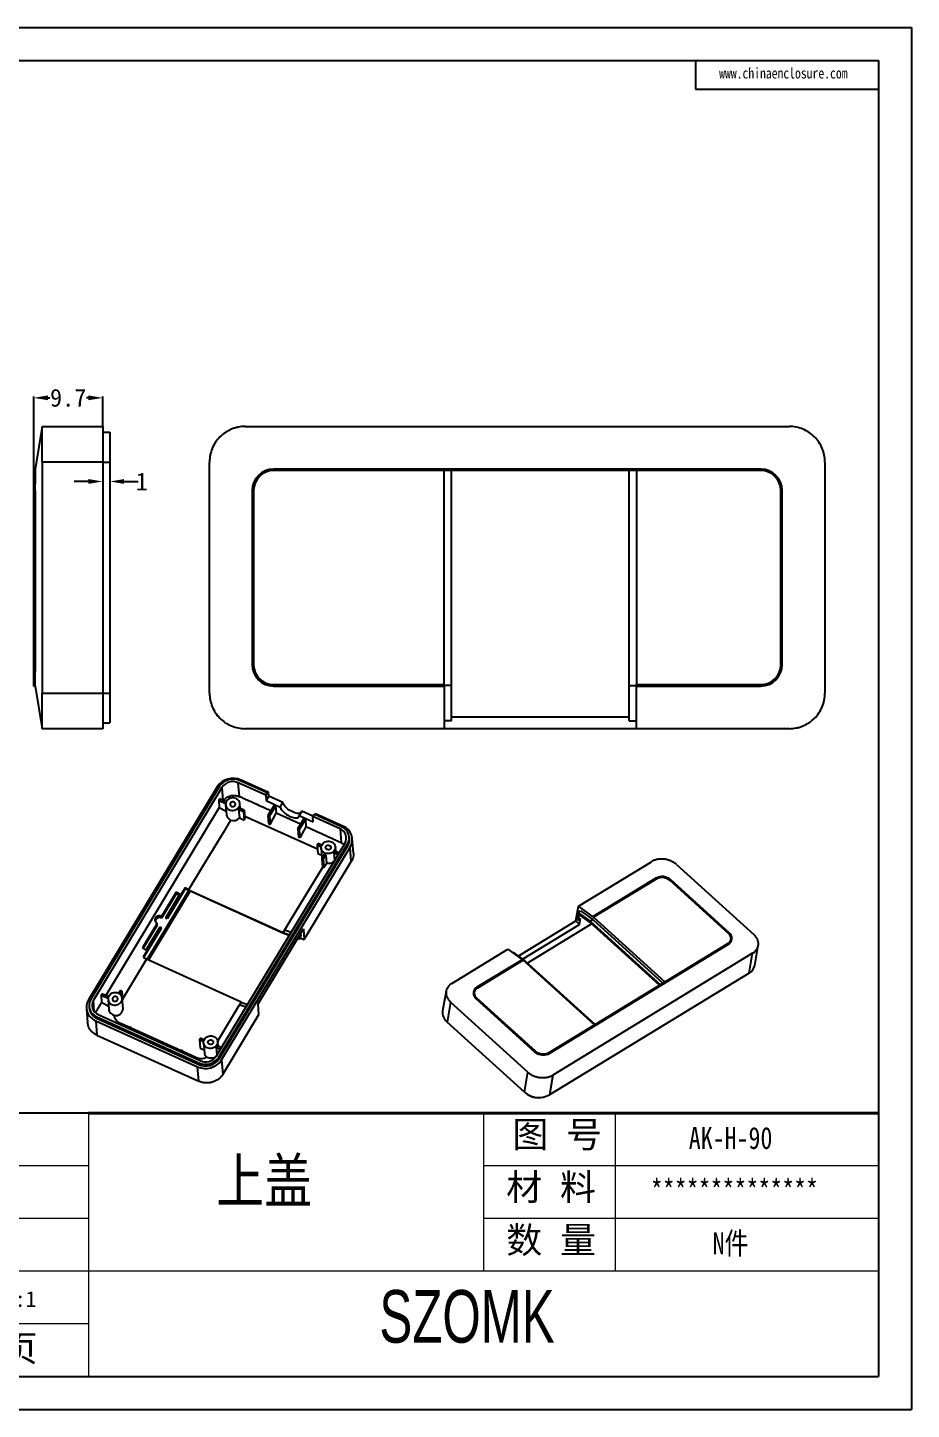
# Model space of a CAD drawing. Header units: millimetres. Extents: x -1995 to -1200, y 2406 to 2601.
# Drawn here: x -1537.9 to -1413.7, y 2406.4 to 2600.7 of the extents above; entities that cross this region are included whole.
import ezdxf

# ---------------------------------------------------------------- set-up
doc = ezdxf.new("R2010")
doc.units = ezdxf.units.MM
doc.layers.add('文字', color=81, linetype='Continuous')
doc.layers.add('粗实线', color=7, linetype='Continuous', lineweight=30)
doc.layers.add('细实线', color=3, linetype='Continuous', lineweight=18)
doc.styles.add('宋体', font='', dxfattribs={"width": 0.8, "height": 3.5})
doc.styles.add('长仿宋', font='', dxfattribs={"width": 0.7, "height": 4})
doc.styles.get('宋体').set_extended_font_data('SimSun')
doc.styles.get('长仿宋').set_extended_font_data('SimSun')
doc.dimstyles.new('2.5', dxfattribs={"dimtxt": 2.5, "dimasz": 2, "dimexe": 0.18, "dimexo": 0.0625, "dimgap": 0.09, "dimtad": 0, "dimdsep": 46, "dimtxsty": 'Standard', "dimcen": 2, "dimclrd": 3, "dimclre": 3, "dimclrt": 256, "dimadec": 0, "dimazin": 2, "dimtfac": 1, "dimtofl": 0, "dimtmove": 0, "dimatfit": 3, "dimfxl": 0, "dimtolj": 1, "dimtzin": 0, "dimarcsym": 0})

# ---------------------------------------------------------------- blocks, each defined once
blk = doc.blocks.new('*D174')
at = {"color": 3, "lineweight": -2, "transparency": 16777216}
for p, q in [((-1537.1, 2538.65), (-1537.1, 2548.79)), ((-1535.1, 2548.61), (-1534.84, 2548.61)), ((-1529.4, 2548.61), (-1529.66, 2548.61)), ((-1527.4, 2544.65), (-1527.4, 2548.79))]:
    blk.add_line(p, q, dxfattribs=at)
at = {"color": 3, "transparency": 16777216}
for points in [[(-1535.1, 2548.95), (-1535.1, 2548.28), (-1537.1, 2548.61)], [(-1529.4, 2548.95), (-1529.4, 2548.28), (-1527.4, 2548.61)]]:
    blk.add_solid(points, dxfattribs=at)
at = {"layer": 'Defpoints', "color": 0, "transparency": 16777216}
for p in [(-1527.4, 2548.61), (-1527.4, 2544.59), (-1537.1, 2538.59)]:
    blk.add_point(p, dxfattribs=at)
at = {"transparency": 16777216, "insert": (-1532.25, 2548.61), "char_height": 2.5, "attachment_point": 5}
blk.add_mtext('\\A1;9.7', dxfattribs=at)
blk = doc.blocks.new('*D175')
at = {"color": 3, "lineweight": -2, "transparency": 16777216}
for p, q in [((-1529.4, 2536.85), (-1531.4, 2536.85)), ((-1527.4, 2536.94), (-1527.4, 2536.67)), ((-1526.4, 2536.94), (-1526.4, 2536.67)), ((-1524.4, 2536.85), (-1522.4, 2536.85))]:
    blk.add_line(p, q, dxfattribs=at)
at = {"color": 3, "transparency": 16777216}
for points in [[(-1529.4, 2537.19), (-1529.4, 2536.52), (-1527.4, 2536.85)], [(-1524.4, 2537.19), (-1524.4, 2536.52), (-1526.4, 2536.85)]]:
    blk.add_solid(points, dxfattribs=at)
at = {"layer": 'Defpoints', "color": 0, "transparency": 16777216}
for p in [(-1527.4, 2537.01), (-1526.4, 2537.01), (-1526.4, 2536.85)]:
    blk.add_point(p, dxfattribs=at)
at = {"transparency": 16777216, "insert": (-1521.89, 2536.85), "char_height": 2.5, "attachment_point": 5}
blk.add_mtext('\\A1;1', dxfattribs=at)

msp = doc.modelspace()

# ---------------------------------------------------------------- linework, layer by layer
for p, q in [((-1688.56, 2600.679), (-1413.732, 2600.679)), ((-1413.732, 2600.679), (-1413.732, 2406.357)), ((-1681.448, 2596.052), (-1418.359, 2596.052)), ((-1444.063, 2596.052), (-1444.063, 2592.036)), ((-1418.359, 2596.052), (-1418.359, 2410.983)), ((-1444.063, 2592.036), (-1418.359, 2592.036)), ((-1529.4, 2447.997), (-1584.921, 2447.997)), ((-1681.448, 2410.983), (-1418.359, 2410.983)), ((-1688.56, 2406.357), (-1413.732, 2406.357))]:
    msp.add_line(p, q)
at = {"color": 7, "linetype": 'Continuous', "lineweight": 25}
for p, q in [((-1535.896, 2544.586), (-1536.896, 2538.586)), ((-1535.896, 2544.586), (-1527.396, 2544.586)), ((-1527.396, 2544.586), (-1527.396, 2539.586)), ((-1527.396, 2543.786), (-1526.396, 2543.786)), ((-1526.396, 2543.786), (-1526.396, 2539.586)), ((-1507.379, 2544.586), (-1430.879, 2544.586)), ((-1537.096, 2535.586), (-1537.096, 2538.586)), ((-1537.096, 2538.586), (-1536.896, 2538.586)), ((-1536.896, 2538.586), (-1536.896, 2536.539)), ((-1535.896, 2539.586), (-1535.896, 2507.086)), ((-1527.396, 2539.586), (-1535.896, 2539.586)), ((-1527.396, 2539.586), (-1527.396, 2507.086)), ((-1527.396, 2539.586), (-1526.396, 2539.586)), ((-1526.396, 2539.586), (-1526.396, 2507.086)), ((-1512.379, 2507.086), (-1512.379, 2539.586)), ((-1434.879, 2538.586), (-1503.379, 2538.586)), ((-1434.879, 2538.386), (-1503.379, 2538.386)), ((-1479.379, 2508.286), (-1479.379, 2538.386)), ((-1478.379, 2508.177), (-1478.379, 2538.386)), ((-1453.379, 2508.177), (-1453.379, 2538.386)), ((-1452.379, 2538.386), (-1452.379, 2508.286)), ((-1425.879, 2539.586), (-1425.879, 2507.086)), ((-1537.096, 2511.086), (-1537.096, 2535.586)), ((-1537.096, 2535.586), (-1536.896, 2535.586)), ((-1536.896, 2535.586), (-1536.896, 2511.086)), ((-1506.379, 2535.586), (-1506.379, 2511.086)), ((-1506.179, 2535.586), (-1506.179, 2511.086)), ((-1432.079, 2511.086), (-1432.079, 2535.586)), ((-1431.879, 2511.086), (-1431.879, 2535.586)), ((-1537.096, 2511.086), (-1536.896, 2511.086)), ((-1537.096, 2508.086), (-1537.096, 2511.086)), ((-1536.896, 2511.086), (-1536.896, 2510.902)), ((-1536.896, 2510.902), (-1536.896, 2510.133)), ((-1537.096, 2508.086), (-1536.896, 2508.086)), ((-1536.896, 2508.086), (-1535.896, 2502.086)), ((-1535.896, 2507.086), (-1527.396, 2507.086)), ((-1527.396, 2507.086), (-1527.396, 2502.086)), ((-1527.396, 2507.086), (-1526.396, 2507.086)), ((-1526.396, 2507.086), (-1526.396, 2502.886)), ((-1503.379, 2508.286), (-1479.379, 2508.286)), ((-1503.379, 2508.086), (-1479.379, 2508.086)), ((-1479.379, 2508.286), (-1479.379, 2508.086)), ((-1478.379, 2508.177), (-1479.379, 2508.177)), ((-1479.379, 2508.084), (-1479.379, 2502.086)), ((-1478.379, 2503.186), (-1478.379, 2508.177)), ((-1453.379, 2508.177), (-1452.379, 2508.177)), ((-1453.379, 2503.186), (-1453.379, 2508.177)), ((-1452.379, 2508.286), (-1434.879, 2508.286)), ((-1452.379, 2508.086), (-1452.379, 2508.286)), ((-1452.379, 2508.086), (-1434.879, 2508.086)), ((-1452.379, 2502.086), (-1452.379, 2508.084)), ((-1527.396, 2502.886), (-1526.396, 2502.886)), ((-1478.379, 2503.186), (-1479.379, 2503.186)), ((-1453.379, 2503.686), (-1478.379, 2503.686)), ((-1453.379, 2503.186), (-1452.379, 2503.186)), ((-1527.396, 2502.086), (-1535.896, 2502.086)), ((-1479.379, 2502.086), (-1507.379, 2502.086)), ((-1452.379, 2502.086), (-1479.379, 2502.086)), ((-1430.879, 2502.086), (-1452.379, 2502.086)), ((-1511.326, 2493.901), (-1529.394, 2463.971)), ((-1510.993, 2493.98), (-1529.061, 2464.05)), ((-1510.64, 2493.821), (-1528.709, 2463.891)), ((-1504.488, 2492.728), (-1508.34, 2494.473)), ((-1508.184, 2492.529), (-1508.34, 2494.473)), ((-1504.299, 2493.041), (-1508.151, 2494.786)), ((-1504.091, 2493.115), (-1507.943, 2494.86)), ((-1510.979, 2492.204), (-1511.097, 2492.008)), ((-1511.097, 2492.008), (-1511.015, 2490.993)), ((-1511.097, 2492.008), (-1510.111, 2491.561)), ((-1510.045, 2491.781), (-1510.979, 2492.204)), ((-1510.117, 2491.387), (-1510.007, 2490.025)), ((-1508.07, 2490.886), (-1508.123, 2491.548)), ((-1504.488, 2492.728), (-1504.299, 2493.041)), ((-1504.488, 2492.728), (-1504.426, 2491.963)), ((-1504.426, 2491.963), (-1504.048, 2492.589)), ((-1504.426, 2491.963), (-1502.445, 2491.065)), ((-1504.28, 2492.802), (-1504.299, 2493.041)), ((-1504.091, 2493.115), (-1504.28, 2492.802)), ((-1503.312, 2491.297), (-1504.163, 2489.888)), ((-1504.048, 2492.589), (-1504.091, 2493.115)), ((-1502.067, 2491.691), (-1504.048, 2492.589)), ((-1503.092, 2491.197), (-1503.312, 2491.297)), ((-1502.445, 2491.065), (-1502.067, 2491.691)), ((-1511.015, 2490.993), (-1526.967, 2464.57)), ((-1511.015, 2490.993), (-1510.043, 2490.469)), ((-1508.286, 2490.735), (-1508.19, 2489.539)), ((-1508.286, 2490.735), (-1507.619, 2490.432)), ((-1508.19, 2489.539), (-1507.522, 2489.237)), ((-1507.501, 2490.628), (-1508.168, 2490.93)), ((-1507.619, 2490.432), (-1507.501, 2490.628)), ((-1507.619, 2490.432), (-1507.522, 2489.237)), ((-1507.522, 2489.237), (-1507.404, 2489.433)), ((-1507.501, 2490.628), (-1507.404, 2489.433)), ((-1497.222, 2485.128), (-1507.43, 2489.752)), ((-1504.163, 2489.888), (-1503.942, 2489.789)), ((-1504.163, 2489.888), (-1504.069, 2488.73)), ((-1503.942, 2489.789), (-1503.092, 2491.197)), ((-1503.942, 2489.789), (-1503.849, 2488.63)), ((-1503.849, 2488.63), (-1503.01, 2490.182)), ((-1503.092, 2491.197), (-1503.01, 2490.182)), ((-1499.593, 2488.634), (-1503.01, 2490.182)), ((-1499.98, 2487.994), (-1499.13, 2489.402)), ((-1499.426, 2490.495), (-1499.804, 2489.869)), ((-1499.804, 2489.869), (-1497.822, 2488.971)), ((-1498.909, 2489.302), (-1499.76, 2487.894)), ((-1497.855, 2489.783), (-1499.426, 2490.495)), ((-1499.13, 2489.402), (-1498.909, 2489.302)), ((-1498.909, 2489.302), (-1498.828, 2488.288)), ((-1497.695, 2490.049), (-1497.884, 2489.736)), ((-1494.031, 2487.991), (-1497.884, 2489.736)), ((-1497.822, 2488.971), (-1497.884, 2489.736)), ((-1493.842, 2488.304), (-1497.695, 2490.049)), ((-1497.566, 2489.991), (-1497.487, 2490.123)), ((-1493.634, 2488.378), (-1497.487, 2490.123)), ((-1509.417, 2489.226), (-1509.418, 2489.224)), ((-1504.069, 2488.73), (-1503.849, 2488.63)), ((-1499.98, 2487.994), (-1499.887, 2486.835)), ((-1499.76, 2487.894), (-1499.98, 2487.994)), ((-1499.76, 2487.894), (-1499.667, 2486.736)), ((-1498.828, 2488.288), (-1499.667, 2486.736)), ((-1494.031, 2487.991), (-1493.875, 2486.047)), ((-1511.406, 2456.053), (-1493.338, 2485.983)), ((-1511.054, 2455.893), (-1492.985, 2485.823)), ((-1511.035, 2455.654), (-1492.966, 2485.584)), ((-1510.683, 2455.495), (-1492.614, 2485.425)), ((-1499.667, 2486.736), (-1499.887, 2486.835)), ((-1497.154, 2485.941), (-1497.272, 2485.746)), ((-1497.272, 2485.746), (-1496.682, 2485.478)), ((-1497.272, 2485.746), (-1497.176, 2484.55)), ((-1496.617, 2485.698), (-1497.154, 2485.941)), ((-1494.641, 2484.803), (-1494.695, 2485.465)), ((-1492.966, 2485.584), (-1492.985, 2485.823)), ((-1492.722, 2486.59), (-1492.741, 2486.829)), ((-1492.45, 2483.392), (-1492.614, 2485.425)), ((-1492.16, 2484.59), (-1492.323, 2486.622)), ((-1497.176, 2484.55), (-1496.607, 2484.292)), ((-1496.688, 2485.304), (-1496.574, 2483.884)), ((-1496.251, 2484.419), (-1496.609, 2483.826)), ((-1496.609, 2483.826), (-1496.513, 2482.631)), ((-1496.609, 2483.826), (-1496.389, 2483.726)), ((-1496.389, 2483.726), (-1496.031, 2484.319)), ((-1496.389, 2483.726), (-1496.294, 2482.546)), ((-1496.031, 2484.319), (-1495.936, 2483.139)), ((-1494.773, 2483.605), (-1494.858, 2484.652)), ((-1494.858, 2484.652), (-1494.295, 2484.397)), ((-1494.177, 2484.593), (-1494.739, 2484.847)), ((-1499.064, 2472.438), (-1492.45, 2483.392)), ((-1496.513, 2482.631), (-1496.461, 2482.607)), ((-1496.461, 2482.607), (-1496.294, 2482.546)), ((-1496.294, 2482.546), (-1495.936, 2483.139)), ((-1460.535, 2477.114), (-1450.261, 2483.382)), ((-1446.753, 2482.985), (-1435.881, 2473.133)), ((-1515.825, 2479.714), (-1518.365, 2475.508)), ((-1515.323, 2479.443), (-1515.825, 2479.714)), ((-1515.825, 2479.714), (-1515.812, 2479.549)), ((-1449.651, 2481.062), (-1458.458, 2475.69)), ((-1449.596, 2480.936), (-1458.402, 2475.563)), ((-1449.584, 2481.001), (-1458.391, 2475.629)), ((-1449.584, 2481.001), (-1449.596, 2480.936)), ((-1447.62, 2480.779), (-1447.632, 2480.713)), ((-1439.436, 2473.286), (-1447.632, 2480.713)), ((-1439.424, 2473.352), (-1447.62, 2480.779)), ((-1439.35, 2473.397), (-1447.547, 2480.824)), ((-1521.134, 2469.62), (-1515.284, 2479.31)), ((-1520.967, 2469.544), (-1515.117, 2479.234)), ((-1517.081, 2479.095), (-1519.148, 2475.672)), ((-1517.063, 2478.87), (-1519.13, 2475.447)), ((-1515.812, 2479.549), (-1518.351, 2475.344)), ((-1516.549, 2478.808), (-1517.081, 2479.095)), ((-1517.081, 2479.095), (-1517.063, 2478.87)), ((-1516.63, 2478.674), (-1517.063, 2478.87)), ((-1515.284, 2479.31), (-1515.812, 2479.549)), ((-1515.323, 2479.443), (-1502.011, 2473.413)), ((-1501.984, 2473.285), (-1515.284, 2479.31)), ((-1519.148, 2475.672), (-1519.13, 2475.447)), ((-1460.905, 2475.044), (-1460.535, 2477.114)), ((-1460.757, 2475.308), (-1460.589, 2476.251)), ((-1460.446, 2475.96), (-1460.59, 2475.157)), ((-1460.589, 2476.251), (-1460.222, 2476.474)), ((-1460.589, 2476.251), (-1458.87, 2475.011)), ((-1458.469, 2475.624), (-1460.535, 2477.114)), ((-1458.886, 2474.834), (-1460.446, 2475.96)), ((-1460.222, 2476.474), (-1458.503, 2475.235)), ((-1458.469, 2475.624), (-1458.458, 2475.69)), ((-1458.391, 2475.629), (-1458.458, 2475.69)), ((-1519.191, 2474.139), (-1521.73, 2469.933)), ((-1519.72, 2474.469), (-1521.689, 2471.208)), ((-1519.178, 2473.974), (-1521.645, 2469.887)), ((-1521.273, 2470.983), (-1519.324, 2474.211)), ((-1519.72, 2474.469), (-1519.738, 2474.693)), ((-1519.324, 2474.211), (-1519.191, 2474.139)), ((-1519.178, 2473.974), (-1519.191, 2474.139)), ((-1518.365, 2475.508), (-1518.498, 2475.58)), ((-1518.483, 2475.403), (-1518.498, 2475.58)), ((-1518.351, 2475.344), (-1518.483, 2475.403)), ((-1518.365, 2475.508), (-1518.351, 2475.344)), ((-1505.562, 2463.38), (-1499.185, 2473.944)), ((-1502.011, 2473.413), (-1501.775, 2473.804)), ((-1499.185, 2473.944), (-1499.064, 2472.438)), ((-1469.001, 2470.105), (-1460.905, 2475.044)), ((-1468.391, 2469.665), (-1460.369, 2474.559)), ((-1467.731, 2469.131), (-1458.683, 2474.65)), ((-1460.369, 2474.559), (-1460.905, 2475.044)), ((-1460.59, 2475.157), (-1460.757, 2475.308)), ((-1460.59, 2475.157), (-1460.223, 2475.38)), ((-1460.369, 2474.559), (-1460.223, 2475.38)), ((-1449.141, 2466.004), (-1458.886, 2474.834)), ((-1458.87, 2475.011), (-1458.503, 2475.235)), ((-1458.87, 2475.011), (-1449.015, 2466.081)), ((-1458.503, 2475.235), (-1448.648, 2466.305)), ((-1458.402, 2475.563), (-1458.391, 2475.629)), ((-1458.402, 2475.563), (-1448.371, 2466.474)), ((-1502.011, 2473.413), (-1501.122, 2473.088)), ((-1501.18, 2472.992), (-1501.984, 2473.285)), ((-1499.802, 2472.489), (-1500.016, 2472.567)), ((-1499.833, 2472.871), (-1499.802, 2472.489)), ((-1499.802, 2472.489), (-1499.566, 2472.88)), ((-1499.694, 2472.668), (-1499.064, 2472.438)), ((-1499.597, 2473.262), (-1499.566, 2472.88)), ((-1464.65, 2456.543), (-1439.515, 2471.877)), ((-1464.583, 2456.483), (-1439.448, 2471.816)), ((-1439.448, 2471.816), (-1439.459, 2471.75)), ((-1439.424, 2473.352), (-1439.436, 2473.286)), ((-1438.987, 2472.393), (-1438.975, 2472.462)), ((-1521.805, 2471.27), (-1521.273, 2470.983)), ((-1521.73, 2469.933), (-1521.228, 2469.662)), ((-1478.332, 2466.258), (-1470.443, 2471.07)), ((-1470.443, 2471.07), (-1468.421, 2469.612)), ((-1469.762, 2470.655), (-1469.818, 2470.62)), ((-1469.762, 2470.655), (-1468.044, 2469.415)), ((-1439.459, 2471.75), (-1464.595, 2456.417)), ((-1436.043, 2470.498), (-1464.114, 2453.374)), ((-1436.542, 2467.705), (-1436.043, 2470.498)), ((-1435.753, 2468.781), (-1435.255, 2471.575)), ((-1521.228, 2469.662), (-1524.609, 2464.062)), ((-1507.916, 2463.632), (-1521.228, 2469.662)), ((-1468.365, 2469.646), (-1474.786, 2465.729)), ((-1468.31, 2469.52), (-1474.731, 2465.602)), ((-1468.298, 2469.585), (-1474.719, 2465.668)), ((-1468.365, 2469.646), (-1468.298, 2469.585)), ((-1468.298, 2469.585), (-1468.31, 2469.52)), ((-1458.279, 2460.43), (-1468.31, 2469.52)), ((-1468.044, 2469.415), (-1468.134, 2469.36)), ((-1468.044, 2469.415), (-1458.189, 2460.485)), ((-1436.542, 2467.705), (-1464.612, 2450.581)), ((-1527.512, 2464.817), (-1527.63, 2464.621)), ((-1527.63, 2464.621), (-1527.549, 2463.607)), ((-1527.63, 2464.621), (-1526.644, 2464.175)), ((-1526.579, 2464.394), (-1527.512, 2464.817)), ((-1524.917, 2465.261), (-1525.163, 2464.855)), ((-1524.96, 2464.726), (-1524.697, 2465.161)), ((-1524.697, 2465.161), (-1524.917, 2465.261)), ((-1524.697, 2465.161), (-1524.601, 2463.966)), ((-1524.541, 2462.726), (-1524.657, 2464.161)), ((-1479.12, 2465.181), (-1479.619, 2462.388)), ((-1475.259, 2465.083), (-1475.272, 2465.014)), ((-1474.884, 2464.148), (-1474.895, 2464.082)), ((-1466.699, 2456.655), (-1474.895, 2464.082)), ((-1474.884, 2464.148), (-1466.687, 2456.721)), ((-1474.81, 2464.192), (-1466.614, 2456.765)), ((-1474.719, 2465.668), (-1474.731, 2465.602)), ((-1529.685, 2462.773), (-1529.521, 2460.741)), ((-1529.306, 2463.044), (-1529.286, 2462.805)), ((-1527.549, 2463.607), (-1526.576, 2463.082)), ((-1526.65, 2464), (-1526.54, 2462.638)), ((-1524.636, 2463.908), (-1524.601, 2463.966)), ((-1511.247, 2458.115), (-1508.153, 2463.241)), ((-1507.916, 2463.632), (-1508.153, 2463.241)), ((-1507.916, 2463.632), (-1507.027, 2463.307)), ((-1505.441, 2461.874), (-1505.562, 2463.38)), ((-1478.494, 2463.623), (-1478.992, 2460.829)), ((-1467.621, 2453.771), (-1478.494, 2463.623)), ((-1528.374, 2461.018), (-1514.065, 2454.536)), ((-1528.374, 2461.018), (-1528.21, 2458.985)), ((-1528.204, 2461.57), (-1513.895, 2455.088)), ((-1528.185, 2461.331), (-1528.204, 2461.57)), ((-1528.185, 2461.331), (-1513.876, 2454.849)), ((-1528.015, 2461.883), (-1513.706, 2455.401)), ((-1525.012, 2460.73), (-1523.6, 2460.09)), ((-1510.519, 2453.463), (-1505.441, 2461.874)), ((-1468.12, 2450.977), (-1478.992, 2460.829)), ((-1528.21, 2458.985), (-1513.902, 2452.504)), ((-1523.407, 2460.003), (-1516.345, 2456.804)), ((-1523.297, 2459.745), (-1523.302, 2459.802)), ((-1513.688, 2458.555), (-1513.806, 2458.359)), ((-1513.806, 2458.359), (-1513.71, 2457.164)), ((-1513.806, 2458.359), (-1513.216, 2458.092)), ((-1513.151, 2458.311), (-1513.688, 2458.555)), ((-1516.152, 2456.717), (-1514.226, 2455.844)), ((-1516.033, 2456.455), (-1516.037, 2456.511)), ((-1513.71, 2457.164), (-1513.14, 2456.906)), ((-1513.222, 2457.918), (-1513.106, 2456.483)), ((-1511.307, 2456.218), (-1511.391, 2457.265)), ((-1511.391, 2457.265), (-1510.828, 2457.01)), ((-1510.71, 2457.206), (-1511.273, 2457.461)), ((-1511.175, 2457.416), (-1511.228, 2458.078)), ((-1466.687, 2456.721), (-1466.699, 2456.655)), ((-1464.583, 2456.483), (-1464.595, 2456.417)), ((-1513.902, 2452.504), (-1514.065, 2454.536)), ((-1513.876, 2454.849), (-1513.895, 2455.088)), ((-1511.035, 2455.654), (-1511.054, 2455.893)), ((-1510.683, 2455.495), (-1510.519, 2453.463)), ((-1468.12, 2450.977), (-1467.621, 2453.771)), ((-1464.114, 2453.374), (-1464.612, 2450.581))]:
    msp.add_line(p, q, dxfattribs=at)
at = {"color": 8, "linetype": 'Continuous', "lineweight": 25}
for p, q in [((-1510.64, 2493.821), (-1510.493, 2491.983)), ((-1501.775, 2473.804), (-1500.886, 2473.479)), ((-1528.582, 2462.304), (-1528.709, 2463.891)), ((-1507.263, 2462.916), (-1508.153, 2463.241))]:
    msp.add_line(p, q, dxfattribs=at)
at = {"color": 7, "linetype": 'Continuous', "lineweight": 25, "flags": 128}
for points in [[(-1508.647, 2492.25), (-1508.817, 2492.31), (-1508.997, 2492.341), (-1509.182, 2492.343), (-1509.364, 2492.314), (-1509.538, 2492.257), (-1509.697, 2492.173), (-1509.837, 2492.065), (-1509.953, 2491.937), (-1510.04, 2491.792), (-1510.096, 2491.637), (-1510.119, 2491.476), (-1510.107, 2491.314), (-1510.062, 2491.158), (-1509.985, 2491.012), (-1509.878, 2490.882), (-1509.746, 2490.772), (-1509.592, 2490.685), (-1509.422, 2490.625), (-1509.242, 2490.594), (-1509.058, 2490.592), (-1508.876, 2490.62), (-1508.702, 2490.678), (-1508.542, 2490.762), (-1508.402, 2490.87), (-1508.287, 2490.998), (-1508.199, 2491.142), (-1508.144, 2491.298), (-1508.121, 2491.459), (-1508.132, 2491.621), (-1508.177, 2491.777), (-1508.255, 2491.923), (-1508.361, 2492.053), (-1508.494, 2492.163), (-1508.647, 2492.25)], [(-1508.943, 2491.761), (-1509.048, 2491.792), (-1509.159, 2491.794), (-1509.267, 2491.767), (-1509.362, 2491.714), (-1509.436, 2491.638), (-1509.481, 2491.548), (-1509.494, 2491.45), (-1509.474, 2491.354), (-1509.423, 2491.268), (-1509.344, 2491.2), (-1509.246, 2491.155), (-1509.136, 2491.138), (-1509.025, 2491.151), (-1508.922, 2491.191), (-1508.837, 2491.256), (-1508.777, 2491.34), (-1508.748, 2491.435), (-1508.751, 2491.533), (-1508.787, 2491.626), (-1508.853, 2491.704), (-1508.943, 2491.761)], [(-1499.602, 2490.203), (-1499.623, 2490.195), (-1499.739, 2490.166), (-1499.878, 2490.159), (-1500.036, 2490.173), (-1500.21, 2490.207), (-1500.396, 2490.261), (-1500.59, 2490.333), (-1500.788, 2490.422), (-1500.984, 2490.527), (-1501.175, 2490.644), (-1501.357, 2490.771), (-1501.525, 2490.905), (-1501.675, 2491.044), (-1501.805, 2491.183), (-1501.911, 2491.321), (-1501.992, 2491.453), (-1502.044, 2491.578), (-1502.067, 2491.691)], [(-1502.445, 2491.065), (-1502.422, 2490.952), (-1502.369, 2490.827), (-1502.289, 2490.695), (-1502.183, 2490.557), (-1502.053, 2490.418), (-1501.903, 2490.279), (-1501.735, 2490.145), (-1501.553, 2490.018), (-1501.362, 2489.901), (-1501.165, 2489.796), (-1500.968, 2489.707), (-1500.774, 2489.635), (-1500.588, 2489.581), (-1500.414, 2489.547), (-1500.256, 2489.533), (-1500.117, 2489.54), (-1500.001, 2489.569), (-1499.909, 2489.617), (-1499.845, 2489.684), (-1499.81, 2489.768), (-1499.804, 2489.869)], [(-1509.418, 2489.224), (-1510.345, 2487.69), (-1511.368, 2485.995), (-1512.391, 2484.3), (-1513.415, 2482.605), (-1515.323, 2479.443)], [(-1495.219, 2486.167), (-1495.065, 2486.08), (-1494.933, 2485.97), (-1494.826, 2485.84), (-1494.749, 2485.694), (-1494.704, 2485.538), (-1494.693, 2485.376), (-1494.715, 2485.215), (-1494.771, 2485.059), (-1494.858, 2484.915), (-1494.974, 2484.787), (-1495.114, 2484.679), (-1495.273, 2484.595), (-1495.447, 2484.537), (-1495.629, 2484.509), (-1495.814, 2484.511), (-1495.994, 2484.542), (-1496.164, 2484.602), (-1496.318, 2484.689), (-1496.45, 2484.799), (-1496.557, 2484.929), (-1496.634, 2485.075), (-1496.679, 2485.231), (-1496.69, 2485.393), (-1496.668, 2485.554), (-1496.612, 2485.709), (-1496.525, 2485.854), (-1496.409, 2485.982), (-1496.269, 2486.09), (-1496.109, 2486.174), (-1495.935, 2486.231), (-1495.753, 2486.26), (-1495.569, 2486.258), (-1495.389, 2486.227), (-1495.219, 2486.167)], [(-1495.514, 2485.678), (-1495.425, 2485.621), (-1495.359, 2485.543), (-1495.323, 2485.45), (-1495.319, 2485.352), (-1495.349, 2485.257), (-1495.409, 2485.173), (-1495.494, 2485.108), (-1495.597, 2485.068), (-1495.708, 2485.055), (-1495.817, 2485.072), (-1495.916, 2485.117), (-1495.994, 2485.185), (-1496.046, 2485.271), (-1496.066, 2485.367), (-1496.053, 2485.465), (-1496.007, 2485.556), (-1495.934, 2485.631), (-1495.839, 2485.684), (-1495.731, 2485.711), (-1495.619, 2485.709), (-1495.514, 2485.678)], [(-1501.775, 2473.804), (-1500.884, 2475.28), (-1496.958, 2481.785), (-1496.461, 2482.607)], [(-1518.498, 2475.58), (-1517.179, 2477.763), (-1516.549, 2478.808)], [(-1519.738, 2474.693), (-1521.175, 2472.314), (-1521.805, 2471.27)], [(-1525.181, 2464.863), (-1525.351, 2464.923), (-1525.531, 2464.954), (-1525.715, 2464.956), (-1525.897, 2464.928), (-1526.071, 2464.871), (-1526.231, 2464.786), (-1526.371, 2464.678), (-1526.487, 2464.55), (-1526.574, 2464.406), (-1526.63, 2464.25), (-1526.652, 2464.089), (-1526.641, 2463.927), (-1526.596, 2463.771), (-1526.519, 2463.625), (-1526.412, 2463.495), (-1526.279, 2463.385), (-1526.126, 2463.298), (-1525.956, 2463.238), (-1525.776, 2463.207), (-1525.591, 2463.205), (-1525.409, 2463.234), (-1525.235, 2463.291), (-1525.076, 2463.375), (-1524.936, 2463.483), (-1524.82, 2463.611), (-1524.733, 2463.756), (-1524.677, 2463.911), (-1524.655, 2464.072), (-1524.666, 2464.234), (-1524.711, 2464.39), (-1524.788, 2464.536), (-1524.895, 2464.666), (-1525.027, 2464.777), (-1525.181, 2464.863)], [(-1525.476, 2464.374), (-1525.581, 2464.405), (-1525.693, 2464.407), (-1525.801, 2464.381), (-1525.896, 2464.327), (-1525.969, 2464.252), (-1526.015, 2464.161), (-1526.028, 2464.063), (-1526.008, 2463.967), (-1525.956, 2463.881), (-1525.878, 2463.813), (-1525.779, 2463.768), (-1525.67, 2463.751), (-1525.559, 2463.764), (-1525.456, 2463.804), (-1525.371, 2463.87), (-1525.311, 2463.953), (-1525.281, 2464.049), (-1525.285, 2464.147), (-1525.321, 2464.239), (-1525.387, 2464.317), (-1525.476, 2464.374)], [(-1511.753, 2458.78), (-1511.599, 2458.694), (-1511.466, 2458.583), (-1511.36, 2458.453), (-1511.283, 2458.307), (-1511.238, 2458.151), (-1511.226, 2457.989), (-1511.249, 2457.828), (-1511.305, 2457.673), (-1511.392, 2457.528), (-1511.507, 2457.4), (-1511.647, 2457.292), (-1511.807, 2457.208), (-1511.981, 2457.151), (-1512.163, 2457.122), (-1512.347, 2457.124), (-1512.527, 2457.155), (-1512.697, 2457.215), (-1512.851, 2457.302), (-1512.984, 2457.412), (-1513.09, 2457.542), (-1513.167, 2457.688), (-1513.212, 2457.844), (-1513.224, 2458.006), (-1513.201, 2458.167), (-1513.145, 2458.323), (-1513.058, 2458.467), (-1512.943, 2458.596), (-1512.803, 2458.704), (-1512.643, 2458.788), (-1512.469, 2458.845), (-1512.287, 2458.873), (-1512.103, 2458.871), (-1511.922, 2458.84), (-1511.753, 2458.78)], [(-1512.048, 2458.291), (-1511.958, 2458.234), (-1511.893, 2458.156), (-1511.856, 2458.064), (-1511.853, 2457.966), (-1511.882, 2457.87), (-1511.942, 2457.787), (-1512.028, 2457.721), (-1512.13, 2457.681), (-1512.241, 2457.668), (-1512.351, 2457.685), (-1512.449, 2457.73), (-1512.528, 2457.798), (-1512.579, 2457.884), (-1512.599, 2457.981), (-1512.586, 2458.078), (-1512.541, 2458.169), (-1512.468, 2458.244), (-1512.373, 2458.298), (-1512.265, 2458.324), (-1512.153, 2458.322), (-1512.048, 2458.291)]]:
    msp.add_lwpolyline(points, dxfattribs=at)
at = {"color": 7, "linetype": 'Continuous', "lineweight": 25}
for centre, radius, start, end in [((-1503.379, 2535.586), 3, 90, 180), ((-1503.379, 2535.586), 2.8, 90, 180), ((-1434.879, 2535.586), 3, 0, 90), ((-1434.879, 2535.586), 2.8, 0, 90), ((-1503.379, 2511.086), 3, 180, 270), ((-1503.379, 2511.086), 2.8, 180, 270), ((-1434.879, 2511.086), 2.8, 270, 0), ((-1434.879, 2511.086), 3, 270, 0), ((-1509.076, 2492.411), 2.698, 65.17313, 146.48607), ((-1509.102, 2492.725), 2.27, 65.24708, 146.41212), ((-1509.112, 2492.813), 1.831, 65.0684, 146.5908), ((-1509.024, 2490.246), 1.093, 248.91636, 319.74382), ((-1508.966, 2491.279), 0.871, 321.33957, 336.42106), ((-1494.545, 2486.69), 1.399, 329.65744, 68.46289), ((-1494.468, 2486.699), 1.722, 329.41403, 68.7063), ((-1494.383, 2486.466), 2.053, 329.5152, 68.60514), ((-1494.393, 2486.463), 1.676, 328.368, 4.35955), ((-1495.719, 2485.3), 1.029, 238.88565, 252.37427), ((-1495.537, 2485.196), 0.871, 321.33957, 336.42106), ((-1448.769, 2479.438), 1.848, 48.59754, 118.50257), ((-1448.773, 2479.42), 1.725, 48.59754, 118.50257), ((-1448.761, 2479.485), 1.725, 48.59754, 118.50257), ((-1519.405, 2474.862), 0.647, 64.82028, 165.84179), ((-1439.954, 2472.644), 0.884, 299.78753, 53.17544), ((-1439.918, 2472.638), 0.948, 299.78753, 53.17544), ((-1440.043, 2472.533), 0.968, 354.85306, 51.08719), ((-1437.331, 2469.11), 1.612, 299.33089, 348.2289), ((-1527.579, 2463.174), 1.722, 149.41403, 248.7063), ((-1474.316, 2464.906), 0.948, 119.78753, 233.17544), ((-1474.294, 2464.818), 0.898, 119.11454, 166.20121), ((-1474.28, 2464.9), 0.884, 119.78753, 233.17544), ((-1474.064, 2465.025), 1.257, 209.54073, 224.83985), ((-1473.924, 2465.154), 1.446, 224.56457, 227.83186), ((-1527.625, 2462.929), 2.053, 149.5152, 248.60514), ((-1527.495, 2462.995), 1.802, 186.03076, 247.4679), ((-1527.502, 2463.184), 1.399, 149.65744, 248.46289), ((-1525.514, 2462.725), 0.972, 254.1004, 0.07838), ((-1477.926, 2462.163), 1.707, 172.42734, 231.36578), ((-1523.668, 2459.684), 0.418, 66.00432, 125.59646), ((-1523.617, 2459.773), 0.315, 355.35993, 67.934), ((-1516.404, 2456.393), 0.418, 66.00432, 125.59646), ((-1516.352, 2456.482), 0.315, 355.35993, 67.934), ((-1512.289, 2456.558), 0.821, 185.21565, 232.95176), ((-1512.071, 2457.809), 0.871, 321.33957, 336.42106), ((-1465.465, 2458.107), 1.848, 228.59754, 298.50257), ((-1465.473, 2458.059), 1.725, 228.59754, 298.50257), ((-1465.474, 2458.04), 1.846, 242.61395, 298.45743), ((-1512.932, 2456.984), 2.698, 245.17313, 326.48607), ((-1512.945, 2457.149), 2.27, 245.24708, 326.41212), ((-1512.926, 2456.91), 2.27, 245.24708, 326.41212), ((-1512.935, 2457.061), 1.831, 245.0684, 326.5908), ((-1466.081, 2453.3), 3.091, 228.72901, 298.37111), ((-1466.141, 2452.903), 2.718, 237.51328, 282.24637)]:
    msp.add_arc(centre, radius, start, end, dxfattribs=at)
for points, knots in [([(-1535.896, 2539.586), (-1535.896, 2539.916), (-1535.896, 2540.241), (-1535.896, 2540.72), (-1535.896, 2540.878), (-1535.896, 2541.192), (-1535.896, 2541.348), (-1535.896, 2541.802), (-1535.896, 2542.089), (-1535.896, 2542.632), (-1535.896, 2542.89), (-1535.896, 2543.351), (-1535.896, 2543.558), (-1535.896, 2543.924), (-1535.896, 2544.079), (-1535.896, 2544.329), (-1535.896, 2544.425), (-1535.896, 2544.554), (-1535.896, 2544.586), (-1535.896, 2544.586)], [0, 0, 0, 0, 0.125, 0.125, 0.1875, 0.1875, 0.25, 0.25, 0.375, 0.375, 0.5, 0.5, 0.625, 0.625, 0.75, 0.75, 0.875, 0.875, 1, 1, 1, 1]), ([(-1507.379, 2544.586), (-1507.709, 2544.586), (-1508.034, 2544.554), (-1508.513, 2544.459), (-1508.671, 2544.419), (-1508.985, 2544.324), (-1509.141, 2544.268), (-1509.595, 2544.08), (-1509.882, 2543.927), (-1510.425, 2543.564), (-1510.683, 2543.353), (-1511.144, 2542.892), (-1511.351, 2542.641), (-1511.717, 2542.095), (-1511.872, 2541.804), (-1512.122, 2541.203), (-1512.218, 2540.889), (-1512.347, 2540.243), (-1512.379, 2539.916), (-1512.379, 2539.586)], [0, 0, 0, 0, 0.125, 0.125, 0.1875, 0.1875, 0.25, 0.25, 0.375, 0.375, 0.5, 0.5, 0.625, 0.625, 0.75, 0.75, 0.875, 0.875, 1, 1, 1, 1]), ([(-1425.879, 2539.586), (-1425.879, 2539.916), (-1425.911, 2540.241), (-1426.007, 2540.72), (-1426.046, 2540.878), (-1426.141, 2541.192), (-1426.197, 2541.348), (-1426.385, 2541.802), (-1426.538, 2542.089), (-1426.901, 2542.632), (-1427.112, 2542.89), (-1427.573, 2543.351), (-1427.824, 2543.558), (-1428.37, 2543.924), (-1428.661, 2544.079), (-1429.262, 2544.329), (-1429.576, 2544.425), (-1430.222, 2544.554), (-1430.549, 2544.586), (-1430.879, 2544.586)], [0, 0, 0, 0, 0.125, 0.125, 0.1875, 0.1875, 0.25, 0.25, 0.375, 0.375, 0.5, 0.5, 0.625, 0.625, 0.75, 0.75, 0.875, 0.875, 1, 1, 1, 1]), ([(-1536.896, 2508.086), (-1536.896, 2508.086), (-1536.896, 2508.135), (-1536.896, 2508.327), (-1536.896, 2508.469), (-1536.896, 2508.833), (-1536.896, 2509.055), (-1536.896, 2509.557), (-1536.896, 2509.838), (-1536.896, 2510.133)], [0, 0, 0, 0, 0.25, 0.25, 0.5, 0.5, 0.75, 0.75, 1, 1, 1, 1]), ([(-1535.896, 2502.086), (-1535.896, 2502.086), (-1535.896, 2502.118), (-1535.896, 2502.214), (-1535.896, 2502.253), (-1535.896, 2502.348), (-1535.896, 2502.404), (-1535.896, 2502.592), (-1535.896, 2502.745), (-1535.896, 2503.108), (-1535.896, 2503.319), (-1535.896, 2503.78), (-1535.896, 2504.031), (-1535.896, 2504.577), (-1535.896, 2504.868), (-1535.896, 2505.469), (-1535.896, 2505.783), (-1535.896, 2506.429), (-1535.896, 2506.756), (-1535.896, 2507.086)], [0, 0, 0, 0, 0.125, 0.125, 0.1875, 0.1875, 0.25, 0.25, 0.375, 0.375, 0.5, 0.5, 0.625, 0.625, 0.75, 0.75, 0.875, 0.875, 1, 1, 1, 1]), ([(-1512.379, 2507.086), (-1512.379, 2506.756), (-1512.347, 2506.431), (-1512.252, 2505.952), (-1512.212, 2505.794), (-1512.117, 2505.48), (-1512.061, 2505.324), (-1511.873, 2504.87), (-1511.72, 2504.583), (-1511.357, 2504.04), (-1511.146, 2503.782), (-1510.685, 2503.321), (-1510.434, 2503.114), (-1509.888, 2502.749), (-1509.597, 2502.593), (-1508.996, 2502.344), (-1508.682, 2502.248), (-1508.036, 2502.118), (-1507.709, 2502.086), (-1507.379, 2502.086)], [0, 0, 0, 0, 0.125, 0.125, 0.1875, 0.1875, 0.25, 0.25, 0.375, 0.375, 0.5, 0.5, 0.625, 0.625, 0.75, 0.75, 0.875, 0.875, 1, 1, 1, 1]), ([(-1430.879, 2502.086), (-1430.549, 2502.086), (-1430.224, 2502.118), (-1429.745, 2502.214), (-1429.587, 2502.253), (-1429.273, 2502.348), (-1429.117, 2502.404), (-1428.663, 2502.592), (-1428.376, 2502.745), (-1427.833, 2503.108), (-1427.575, 2503.319), (-1427.114, 2503.78), (-1426.907, 2504.031), (-1426.542, 2504.577), (-1426.386, 2504.868), (-1426.137, 2505.469), (-1426.041, 2505.783), (-1425.911, 2506.429), (-1425.879, 2506.756), (-1425.879, 2507.086)], [0, 0, 0, 0, 0.125, 0.125, 0.1875, 0.1875, 0.25, 0.25, 0.375, 0.375, 0.5, 0.5, 0.625, 0.625, 0.75, 0.75, 0.875, 0.875, 1, 1, 1, 1]), ([(-1510.432, 2491.956), (-1510.426, 2491.966), (-1510.396, 2492.013), (-1510.331, 2492.093), (-1510.239, 2492.193), (-1510.137, 2492.285), (-1509.991, 2492.397), (-1509.83, 2492.492), (-1509.658, 2492.568), (-1509.524, 2492.615), (-1509.387, 2492.653), (-1509.246, 2492.68), (-1509.103, 2492.696), (-1508.96, 2492.701), (-1508.818, 2492.696), (-1508.675, 2492.679), (-1508.52, 2492.649), (-1508.354, 2492.602), (-1508.241, 2492.553), (-1508.184, 2492.529)], [0, 0, 0, 0, 0.0151453, 0.0703343, 0.1267236, 0.1835277, 0.2383362, 0.3498153, 0.4066192, 0.4614282, 0.5166177, 0.5730074, 0.6298119, 0.684621, 0.7398105, 0.7962003, 0.8530048, 0.9260477, 1, 1, 1, 1]), ([(-1503.776, 2490.529), (-1504.51, 2490.862), (-1505.612, 2491.361), (-1506.898, 2491.943), (-1507.449, 2492.193), (-1507.816, 2492.359), (-1508, 2492.443), (-1508.184, 2492.529)], [0, 0, 0, 0, 0.5, 0.75, 0.875, 0.875, 1, 1, 1, 1]), ([(-1510.004, 2490.025), (-1510.005, 2490.02), (-1510.015, 2489.914), (-1509.929, 2489.703), (-1509.749, 2489.436), (-1509.55, 2489.29), (-1509.432, 2489.233), (-1509.417, 2489.226)], [0, 0, 0, 0, 0.0156799, 0.3246029, 0.6370163, 0.9534795, 1, 1, 1, 1]), ([(-1493.875, 2486.047), (-1493.978, 2486.092), (-1494.081, 2486.138), (-1494.287, 2486.231), (-1494.391, 2486.278), (-1494.7, 2486.418), (-1495.319, 2486.698), (-1496.764, 2487.353), (-1498.002, 2487.914), (-1498.828, 2488.288)], [0, 0, 0, 0, 0.0625, 0.0625, 0.125, 0.125, 0.25, 0.5, 1, 1, 1, 1]), ([(-1493.875, 2486.047), (-1493.834, 2486.028), (-1493.753, 2485.99), (-1493.637, 2485.921), (-1493.538, 2485.852), (-1493.482, 2485.802), (-1493.459, 2485.782)], [0, 0, 0, 0, 0.2675031, 0.5368638, 0.8120825, 1, 1, 1, 1]), ([(-1492.161, 2484.59), (-1492.16, 2484.587), (-1492.138, 2484.464), (-1492.16, 2484.211), (-1492.223, 2483.888), (-1492.327, 2483.613), (-1492.409, 2483.466), (-1492.45, 2483.392)], [0, 0, 0, 0, 0.0074486, 0.3027663, 0.6066482, 0.8021175, 1, 1, 1, 1]), ([(-1446.753, 2482.985), (-1446.864, 2483.085), (-1446.984, 2483.177), (-1447.18, 2483.3), (-1447.247, 2483.34), (-1447.387, 2483.413), (-1447.46, 2483.448), (-1447.68, 2483.544), (-1447.833, 2483.596), (-1448.148, 2483.68), (-1448.311, 2483.711), (-1448.634, 2483.747), (-1448.796, 2483.754), (-1449.119, 2483.743), (-1449.277, 2483.725), (-1449.581, 2483.666), (-1449.729, 2483.624), (-1450.009, 2483.519), (-1450.14, 2483.456), (-1450.261, 2483.382)], [0, 0, 0, 0, 0.125, 0.125, 0.1875, 0.1875, 0.25, 0.25, 0.375, 0.375, 0.5, 0.5, 0.625, 0.625, 0.75, 0.75, 0.875, 0.875, 1, 1, 1, 1]), ([(-1494.88, 2483.428), (-1494.951, 2483.368), (-1495.106, 2483.237), (-1495.415, 2483.127), (-1495.706, 2483.098), (-1495.874, 2483.128), (-1495.936, 2483.139)], [0, 0, 0, 0, 0.2481492, 0.5364205, 0.8279489, 1, 1, 1, 1]), ([(-1519.148, 2475.672), (-1519.22, 2475.709), (-1519.299, 2475.733), (-1519.46, 2475.754), (-1519.542, 2475.751), (-1519.696, 2475.715), (-1519.77, 2475.683), (-1519.895, 2475.595), (-1519.948, 2475.539), (-1520.024, 2475.413), (-1520.049, 2475.341), (-1520.065, 2475.194), (-1520.057, 2475.119), (-1519.988, 2474.901), (-1519.88, 2474.774), (-1519.738, 2474.693)], [0, 0, 0, 0, 0.125, 0.125, 0.25, 0.25, 0.375, 0.375, 0.5, 0.5, 0.625, 0.625, 0.75, 0.75, 1, 1, 1, 1]), ([(-1439.459, 2471.75), (-1439.405, 2471.787), (-1439.295, 2471.861), (-1439.165, 2471.998), (-1439.066, 2472.149), (-1439.007, 2472.284), (-1438.995, 2472.369), (-1438.991, 2472.397)], [0, 0, 0, 0, 0.2229614, 0.4459229, 0.6688843, 0.8918457, 1, 1, 1, 1]), ([(-1436.043, 2470.498), (-1435.922, 2470.572), (-1435.814, 2470.654), (-1435.67, 2470.791), (-1435.625, 2470.838), (-1435.541, 2470.937), (-1435.503, 2470.989), (-1435.399, 2471.147), (-1435.345, 2471.258), (-1435.267, 2471.49), (-1435.243, 2471.611), (-1435.228, 2471.854), (-1435.236, 2471.977), (-1435.285, 2472.224), (-1435.325, 2472.347), (-1435.435, 2472.585), (-1435.504, 2472.702), (-1435.673, 2472.927), (-1435.771, 2473.033), (-1435.881, 2473.133)], [0, 0, 0, 0, 0.125, 0.125, 0.1875, 0.1875, 0.25, 0.25, 0.375, 0.375, 0.5, 0.5, 0.625, 0.625, 0.75, 0.75, 0.875, 0.875, 1, 1, 1, 1]), ([(-1478.332, 2466.258), (-1478.453, 2466.184), (-1478.561, 2466.101), (-1478.705, 2465.965), (-1478.75, 2465.918), (-1478.833, 2465.819), (-1478.872, 2465.767), (-1478.976, 2465.608), (-1479.03, 2465.498), (-1479.108, 2465.266), (-1479.132, 2465.145), (-1479.147, 2464.902), (-1479.138, 2464.779), (-1479.09, 2464.532), (-1479.05, 2464.409), (-1478.94, 2464.171), (-1478.87, 2464.054), (-1478.702, 2463.829), (-1478.604, 2463.723), (-1478.494, 2463.623)], [0, 0, 0, 0, 0.125, 0.125, 0.1875, 0.1875, 0.25, 0.25, 0.375, 0.375, 0.5, 0.5, 0.625, 0.625, 0.75, 0.75, 0.875, 0.875, 1, 1, 1, 1]), ([(-1475.267, 2465.016), (-1475.273, 2464.987), (-1475.291, 2464.901), (-1475.281, 2464.752), (-1475.242, 2464.576), (-1475.185, 2464.462), (-1475.157, 2464.406)], [0, 0, 0, 0, 0.1464954, 0.4309969, 0.7154985, 1, 1, 1, 1]), ([(-1527.549, 2463.607), (-1527.716, 2463.329), (-1528.007, 2462.847), (-1528.298, 2462.367), (-1528.422, 2462.163)], [0, 0, 0, 0, 0.5749953, 1, 1, 1, 1]), ([(-1526.527, 2462.639), (-1526.525, 2462.588), (-1526.521, 2462.435), (-1526.395, 2462.192), (-1526.167, 2461.954), (-1525.939, 2461.835), (-1525.805, 2461.797), (-1525.78, 2461.79)], [0, 0, 0, 0, 0.1308105, 0.3969047, 0.6671404, 0.9378714, 1, 1, 1, 1]), ([(-1528.21, 2458.985), (-1528.329, 2459.046), (-1528.57, 2459.169), (-1528.878, 2459.417), (-1529.139, 2459.706), (-1529.335, 2460.03), (-1529.472, 2460.378), (-1529.504, 2460.62), (-1529.521, 2460.741)], [0, 0, 0, 0, 0.1649681, 0.3347203, 0.4996884, 0.6694406, 0.8344087, 1, 1, 1, 1]), ([(-1525.78, 2461.79), (-1525.778, 2461.679), (-1525.758, 2461.569), (-1525.685, 2461.356), (-1525.633, 2461.256), (-1525.499, 2461.071), (-1525.417, 2460.985), (-1525.278, 2460.876), (-1525.229, 2460.843), (-1525.125, 2460.782), (-1525.069, 2460.756), (-1525.012, 2460.73)], [0, 0, 0, 0, 0.25, 0.25, 0.5, 0.5, 0.75, 0.75, 0.875, 0.875, 1, 1, 1, 1]), ([(-1514.226, 2455.844), (-1514.171, 2455.82), (-1514.117, 2455.796), (-1514.003, 2455.757), (-1513.944, 2455.74), (-1513.822, 2455.715), (-1513.758, 2455.706), (-1513.632, 2455.696), (-1513.569, 2455.695), (-1513.379, 2455.702), (-1513.251, 2455.722), (-1513.006, 2455.792), (-1512.891, 2455.84), (-1512.783, 2455.902)], [0, 0, 0, 0, 0.125, 0.125, 0.25, 0.25, 0.375, 0.375, 0.5, 0.5, 0.75, 0.75, 1, 1, 1, 1]), ([(-1511.413, 2456.044), (-1511.436, 2456.02), (-1511.533, 2455.919), (-1511.769, 2455.797), (-1512.097, 2455.713), (-1512.435, 2455.734), (-1512.66, 2455.82), (-1512.764, 2455.89), (-1512.783, 2455.902)], [0, 0, 0, 0, 0.0694569, 0.2860242, 0.5046012, 0.7265801, 0.9489659, 1, 1, 1, 1]), ([(-1510.519, 2453.463), (-1510.597, 2453.333), (-1510.688, 2453.213), (-1510.843, 2453.044), (-1510.898, 2452.99), (-1511.014, 2452.887), (-1511.075, 2452.837), (-1511.265, 2452.697), (-1511.401, 2452.615), (-1511.689, 2452.475), (-1511.842, 2452.416), (-1512.154, 2452.327), (-1512.314, 2452.297), (-1512.64, 2452.262), (-1512.805, 2452.26), (-1513.129, 2452.282), (-1513.29, 2452.307), (-1513.605, 2452.385), (-1513.756, 2452.438), (-1513.902, 2452.504)], [0, 0, 0, 0, 0.125, 0.125, 0.1875, 0.1875, 0.25, 0.25, 0.375, 0.375, 0.5, 0.5, 0.625, 0.625, 0.75, 0.75, 0.875, 0.875, 1, 1, 1, 1]), ([(-1467.621, 2453.771), (-1467.511, 2453.67), (-1467.39, 2453.579), (-1467.195, 2453.455), (-1467.128, 2453.416), (-1466.988, 2453.342), (-1466.915, 2453.308), (-1466.694, 2453.212), (-1466.542, 2453.159), (-1466.227, 2453.076), (-1466.064, 2453.045), (-1465.74, 2453.008), (-1465.579, 2453.002), (-1465.256, 2453.013), (-1465.097, 2453.031), (-1464.793, 2453.09), (-1464.646, 2453.131), (-1464.366, 2453.237), (-1464.235, 2453.3), (-1464.114, 2453.374)], [0, 0, 0, 0, 0.125, 0.125, 0.1875, 0.1875, 0.25, 0.25, 0.375, 0.375, 0.5, 0.5, 0.625, 0.625, 0.75, 0.75, 0.875, 0.875, 1, 1, 1, 1])]:
    msp.add_open_spline(points, degree=3, knots=knots, dxfattribs=at)
for points in [[(-1536.896, 2535.586), (-1536.896, 2535.909), (-1536.896, 2536.232), (-1536.896, 2536.539)], [(-1466.699, 2456.655), (-1466.591, 2456.557), (-1466.464, 2456.471), (-1466.323, 2456.401)]]:
    msp.add_open_spline(points, degree=3, dxfattribs=at)
at = {"layer": '粗实线', "color": 7, "lineweight": 40}
msp.add_line((-1418.359, 2447.997), (-1529.4, 2447.997), dxfattribs=at)
at = {"layer": '细实线', "color": 7}
for p, q in [((-1529.4, 2447.997), (-1529.4, 2410.983)), ((-1473.879, 2447.997), (-1473.879, 2425.789)), ((-1455.373, 2447.997), (-1455.373, 2425.945)), ((-1529.4, 2440.594), (-1584.921, 2440.594)), ((-1418.359, 2440.594), (-1473.879, 2440.594)), ((-1529.4, 2433.192), (-1584.921, 2433.192)), ((-1418.359, 2433.192), (-1473.879, 2433.192)), ((-1418.359, 2425.789), (-1584.921, 2425.789)), ((-1529.4, 2418.386), (-1584.921, 2418.386))]:
    msp.add_line(p, q, dxfattribs=at)

# ---------------------------------------------------------------- texts
at = {"layer": '文字', "color": 0, "attachment_point": 1, "style": '宋体'}
for s, insert, char_height, width in [('www.chinaenclosure.com', (-1440.751, 2595.035), 1.50797, 26.4936), ('{\\H1.111x;AK-H-90}', (-1445.015, 2446.063), 2.77604, 32.09411), ('上盖', (-1511.43, 2441.606), 6.169, 78.86808), ('{\\H1.111x;**************}', (-1450.355, 2438.661), 2.77604, 32.09411), ('{\\H1.111x;N件}', (-1441.657, 2431.258), 2.77604, 32.09411)]:
    msp.add_mtext(s, dxfattribs=dict(at, insert=insert, char_height=char_height, width=width))
at = {"layer": '粗实线', "insert": (-1488.505, 2423.138), "char_height": 7.40277, "width": 83.01469, "attachment_point": 1, "style": '长仿宋'}
msp.add_mtext('{\\fSTXinwei|b0|i0|c134|p2;SZOMK}', dxfattribs=at)
at = {"layer": '细实线', "color": 7, "attachment_point": 1}
for s, insert, char_height, width in [('{\\fSimSun|b0|i0|c134|p54;图 号}', (-1469.809, 2446.873), 3.70138, 18.50691), ('{\\fSimSun|b0|i0|c134|p54;材 料   }', (-1470.687, 2439.471), 3.70138, 18.50691), ('{\\fSimSun|b0|i0|c134|p54;数 量}', (-1470.669, 2432.031), 3.70138, 16.72331), ('{\\fSimSun|b0|i0|c134|p54;1:1}', (-1541.268, 2422.985), 2.22083, 9.74875), ('{\\fSimSun|b0|i0|c134|p54; 共   页}', (-1556.708, 2416.799), 3.70138, 27.76037)]:
    msp.add_mtext(s, dxfattribs=dict(at, insert=insert, char_height=char_height, width=width))

# ---------------------------------------------------------------- dimensions: what is measured, and where the dimension line sits
for base, p1, p2, picture, middle in [((-1527.396, 2548.614), (-1537.096, 2538.586), (-1527.396, 2544.586), '*D174', (-1532.246, 2548.614)), ((-1526.396, 2536.855), (-1527.396, 2537.005), (-1526.396, 2537.005), '*D175', (-1521.889, 2536.855))]:
    dim = msp.add_linear_dim(base=base, p1=p1, p2=p2, dimstyle='2.5')
    dim.commit()
    dim.dimension.update_dxf_attribs({"geometry": picture, "text_midpoint": middle})

doc.saveas('drawing.dxf')
